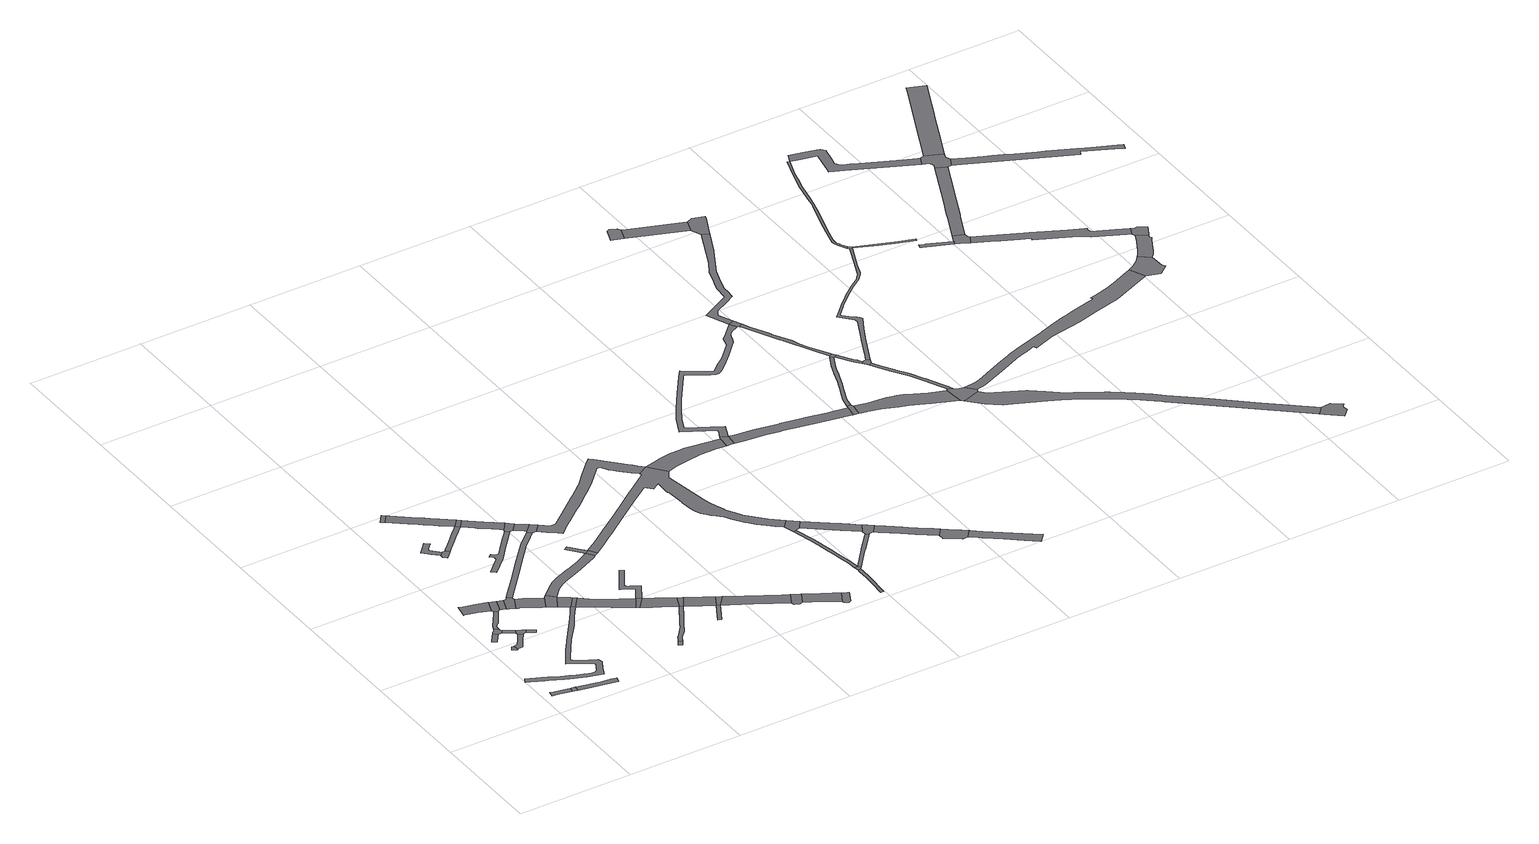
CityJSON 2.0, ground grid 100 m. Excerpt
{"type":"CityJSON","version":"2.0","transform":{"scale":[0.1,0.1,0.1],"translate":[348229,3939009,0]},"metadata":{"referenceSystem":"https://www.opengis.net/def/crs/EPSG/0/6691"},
"CityObjects":{
"road1":{"type":"Road","attributes":{"RoadStructureAttribute.sectionType":"1"},"geometry":[{"type":"MultiSurface","lod":"1","boundaries":[[[0,1,2,3,4,5,6]]]}]},
"road2":{"type":"Road","geometry":[{"type":"MultiSurface","lod":"1","boundaries":[[[7,8,0,6]]]}]},
"road3":{"type":"Road","geometry":[{"type":"MultiSurface","lod":"1","boundaries":[[[9,10,11,12,13,14]]]}]},
"road4":{"type":"Road","attributes":{"RoadStructureAttribute.sectionType":"1"},"geometry":[{"type":"MultiSurface","lod":"1","boundaries":[[[15,16,17,18,19,20]]]}]},
"road5":{"type":"Road","attributes":{"RoadStructureAttribute.sectionType":"1"},"geometry":[{"type":"MultiSurface","lod":"1","boundaries":[[[21,22,23,24,25,8,7,26,27,28]]]}]},
"road6":{"type":"Road","geometry":[{"type":"MultiSurface","lod":"1","boundaries":[[[29,30,18,17,31,32,33,34,35]]]}]},
"road7":{"type":"Road","attributes":{"RoadStructureAttribute.sectionType":"1"},"geometry":[{"type":"MultiSurface","lod":"1","boundaries":[[[36,37,38,39,40,41,42,43,10,9]]]}]},
"road8":{"type":"Road","attributes":{"RoadStructureAttribute.sectionType":"1"},"geometry":[{"type":"MultiSurface","lod":"1","boundaries":[[[44,45,32,31,46,47,48,49]]]}]},
"road9":{"type":"Road","attributes":{"RoadStructureAttribute.sectionType":"1"},"geometry":[{"type":"MultiSurface","lod":"1","boundaries":[[[34,50,51,52,53,54,55,56,57,58,35]]]}]},
"road10":{"type":"Road","geometry":[{"type":"MultiSurface","lod":"1","boundaries":[[[48,40,39,59,60,61,62,49]]]}]},
"road11":{"type":"Road","attributes":{"function":"3","RoadStructureAttribute.sectionType":"1"},"geometry":[{"type":"MultiSurface","lod":"1","boundaries":[[[63,64,65,66,67,68,69,70,71,72]]]}]},
"road12":{"type":"Road","attributes":{"RoadStructureAttribute.sectionType":"1"},"geometry":[{"type":"MultiSurface","lod":"1","boundaries":[[[73,74,75,76,61,60]]]}]},
"road13":{"type":"Road","geometry":[{"type":"MultiSurface","lod":"1","boundaries":[[[72,71,77,55,54,78,79,80]]]}]},
"road14":{"type":"Road","attributes":{"function":"3","RoadStructureAttribute.sectionType":"1"},"geometry":[{"type":"MultiSurface","lod":"1","boundaries":[[[79,81,82,80]]]}]},
"road15":{"type":"Road","attributes":{"RoadStructureAttribute.sectionType":"1"},"geometry":[{"type":"MultiSurface","lod":"1","boundaries":[[[83,84,85,86,87,88,89,90,91,92,93,94,95,96,97,98,99,100,101,102,103,104,105,106,107,108,109,110,111,112,113,114,115,116,117,118,119,120,121,122,123,124,125,126,127,128,129,130,131,132,133,134,135,136,137,138,139,140,141,142,143,144,145,146,147,148,149,150,138,151]]]}]},
"road16":{"type":"Road","geometry":[{"type":"MultiSurface","lod":"1","boundaries":[[[152,153,154,82,81,155,156,157]]]}]},
"road17":{"type":"Road","attributes":{"function":"3","RoadStructureAttribute.sectionType":"1"},"geometry":[{"type":"MultiSurface","lod":"1","boundaries":[[[156,158,159,160,161,162,163,164,157]]]}]},
"road18":{"type":"Road","attributes":{"RoadStructureAttribute.sectionType":"1"},"geometry":[{"type":"MultiSurface","lod":"1","boundaries":[[[165,166,167,168,169,170,171,172,173,174,175,176,177]]]}]},
"road19":{"type":"Road","geometry":[{"type":"MultiSurface","lod":"1","boundaries":[[[178,179,180,181,165,177,182]]]}]},
"road20":{"type":"Road","geometry":[{"type":"MultiSurface","lod":"1","boundaries":[[[183,184,185,162,161,186,187]]]}]},
"road21":{"type":"Road","geometry":[{"type":"MultiSurface","lod":"1","boundaries":[[[188,189,190,191]]]}]},
"road22":{"type":"Road","attributes":{"function":"3","RoadStructureAttribute.sectionType":"1"},"geometry":[{"type":"MultiSurface","lod":"1","boundaries":[[[187,192,193,194,195,151,196,197,183]]]}]},
"road23":{"type":"Road","geometry":[{"type":"MultiSurface","lod":"1","boundaries":[[[150,196,151,138]]]}]},
"road24":{"type":"Road","attributes":{"RoadStructureAttribute.sectionType":"1"},"geometry":[{"type":"MultiSurface","lod":"1","boundaries":[[[180,198,199,200,201,202,203,204,205,206,207,208,209,210,211,212,213,214,181]]]}]},
"road25":{"type":"Road","attributes":{"RoadStructureAttribute.sectionType":"1"},"geometry":[{"type":"MultiSurface","lod":"1","boundaries":[[[215,216,217,218,219,189,188,220,221,222,223,224,207,225]]]}]},
"road26":{"type":"Road","geometry":[{"type":"MultiSurface","lod":"1","boundaries":[[[226,227,228,229,230]]]}]},
"road27":{"type":"Road","attributes":{"RoadStructureAttribute.sectionType":"1"},"geometry":[{"type":"MultiSurface","lod":"1","boundaries":[[[231,232,233,234,235,236,237,238,153,152,239,240,241,242,243,244,245,246]]]}]},
"road28":{"type":"Road","geometry":[{"type":"MultiSurface","lod":"1","boundaries":[[[247,248,249,250,251,252,253,254,255,256,257,258,259,260,261,262,263,264,265,266,267,268,269,270,271]]]}]},
"road29":{"type":"Road","geometry":[{"type":"MultiSurface","lod":"1","boundaries":[[[207,206,272,273,225]]]}]},
"road30":{"type":"Road","attributes":{"RoadStructureAttribute.sectionType":"1"},"geometry":[{"type":"MultiSurface","lod":"1","boundaries":[[[274,275,276,277,278,279,280,281,282,283,284,285,286,287,288,289,290,184,183,291,292,293,294,295,296,297,298,299,300,301]]]}]},
"road31":{"type":"Road","attributes":{"RoadStructureAttribute.sectionType":"1"},"geometry":[{"type":"MultiSurface","lod":"1","boundaries":[[[302,303,304,305,306,307,228,227,308,309,310,311,312,313,314,315,316,317]]]}]},
"road32":{"type":"Road","geometry":[{"type":"MultiSurface","lod":"1","boundaries":[[[145,144,318,319]]]}]},
"road33":{"type":"Road","attributes":{"RoadStructureAttribute.sectionType":"1"},"geometry":[{"type":"MultiSurface","lod":"1","boundaries":[[[320,321,322,323,324,325,272,206,326,327,328,329,330,331,332,333,334,335,336]]]}]},
"road34":{"type":"Road","attributes":{"function":"3","RoadStructureAttribute.sectionType":"1"},"geometry":[{"type":"MultiSurface","lod":"1","boundaries":[[[318,337,338,302,339,340,341,319]]]}]},
"road35":{"type":"Road","attributes":{"RoadStructureAttribute.sectionType":"1"},"geometry":[{"type":"MultiSurface","lod":"1","boundaries":[[[342,343,344,345,346,347,348,349,350,351,352,145,319]]]}]},
"road36":{"type":"Road","geometry":[{"type":"MultiSurface","lod":"1","boundaries":[[[353,354,355,356,336,335,247,271]]]}]},
"road37":{"type":"Road","attributes":{"RoadStructureAttribute.sectionType":"1"},"geometry":[{"type":"MultiSurface","lod":"1","boundaries":[[[355,354,357,358,359,360]]]}]},
"road38":{"type":"Road","geometry":[{"type":"MultiSurface","lod":"1","boundaries":[[[361,362,339,302,317]]]}]},
"road39":{"type":"Road","geometry":[{"type":"MultiSurface","lod":"1","boundaries":[[[359,363,246,245,364,365,360]]]}]},
"road40":{"type":"Road","attributes":{"RoadStructureAttribute.sectionType":"1"},"geometry":[{"type":"MultiSurface","lod":"1","boundaries":[[[366,367,368,369,370,301]]]}]},
"road41":{"type":"Road","geometry":[{"type":"MultiSurface","lod":"1","boundaries":[[[301,300,371,372,366]]]}]},
"road42":{"type":"Road","attributes":{"function":"3","RoadStructureAttribute.sectionType":"1"},"geometry":[{"type":"MultiSurface","lod":"1","boundaries":[[[373,374,375,376,361,317]]]}]},
"road43":{"type":"Road","geometry":[{"type":"MultiSurface","lod":"1","boundaries":[[[377,378,375,374]]]}]},
"road44":{"type":"Road","attributes":{"function":"3","RoadStructureAttribute.sectionType":"1"},"geometry":[{"type":"MultiSurface","lod":"1","boundaries":[[[379,380,377,381,382,383,384,385,386,387,388,389,390,391,392,378,377,374]]]}]},
"road45":{"type":"Road","geometry":[{"type":"MultiSurface","lod":"1","boundaries":[[[393,388,387,394,395,396,397]]]}]},
"road46":{"type":"Road","attributes":{"RoadStructureAttribute.sectionType":"1"},"geometry":[{"type":"MultiSurface","lod":"1","boundaries":[[[398,399,400,401,402,403,404,405,406,407,408,409,410,411,365,364,412,413,414,415,416,417,418,419,420,421,422,423,424,425,426,427,428,429,430,431,432,433,434,435,436,437,438,439,440,441,442,443,444]]]}]},
"road47":{"type":"Road","attributes":{"function":"3","RoadStructureAttribute.sectionType":"1"},"geometry":[{"type":"MultiSurface","lod":"1","boundaries":[[[445,446,447,448,449,450,451,393,397]]]}]},
"road48":{"type":"Road","attributes":{"RoadStructureAttribute.sectionType":"1"},"geometry":[{"type":"MultiSurface","lod":"1","boundaries":[[[452,453,454,455,456,457,458,459,460,461,462,463,464,465,466,467,468,444,443,469,470,471,472,473,474,475,476,477,478,366,372,479,480,481,482,483,484,485,486,487,488,489,490,491,492,493,494,495,496,497,498,499,500,501,502,503,504,505,506,507,508,509,510,511,512,513,514,515,516]]]}]},
"road49":{"type":"Road","geometry":[{"type":"MultiSurface","lod":"1","boundaries":[[[517,518,519,520,521,447,446,522,523]]]}]},
"road50":{"type":"Road","attributes":{"RoadStructureAttribute.sectionType":"1"},"geometry":[{"type":"MultiSurface","lod":"1","boundaries":[[[524,525,526,527,528,529,530,531,532,533,534]]]}]},
"road51":{"type":"Road","geometry":[{"type":"MultiSurface","lod":"1","boundaries":[[[533,535,536,537,534]]]}]},
"road52":{"type":"Road","attributes":{"RoadStructureAttribute.sectionType":"1"},"geometry":[{"type":"MultiSurface","lod":"1","boundaries":[[[538,539,540,541,542,543,544,545,537,536,546,547,548,549,550,551,552,553,554]]]}]},
"road53":{"type":"Road","geometry":[{"type":"MultiSurface","lod":"1","boundaries":[[[555,554,553,556,557,452,516]]]}]},
"road54":{"type":"Road","attributes":{"RoadStructureAttribute.sectionType":"1"},"geometry":[{"type":"MultiSurface","lod":"1","boundaries":[[[558,559,560,536,535,561,562,563,564,565,566,567,568,569]]]}]},
"road55":{"type":"Road","attributes":{"RoadStructureAttribute.sectionType":"1"},"geometry":[{"type":"MultiSurface","lod":"1","boundaries":[[[570,571,572,573,574,575,576,557,556,577,578,579,580,581]]]}]},
"road56":{"type":"Road","geometry":[{"type":"MultiSurface","lod":"1","boundaries":[[[582,583,584,585,586,587,588,589,590,591,444,468,592,593,594,595,596,597,598]]]}]},
"road57":{"type":"Road","geometry":[{"type":"MultiSurface","lod":"1","boundaries":[[[599,600,570,581,569,568,601,602,603]]]}]},
"road58":{"type":"Road","attributes":{"RoadStructureAttribute.sectionType":"1"},"geometry":[{"type":"MultiSurface","lod":"1","boundaries":[[[602,604,605,606,607,608,609,610,611,612,613,614,615,616,617,618,603]]]}]},
"road59":{"type":"Road","geometry":[{"type":"MultiSurface","lod":"1","boundaries":[[[619,620,621,622,582,598]]]}]},
"road60":{"type":"Road","geometry":[{"type":"MultiSurface","lod":"1","boundaries":[[[623,624,625,626,627,628,610,609,629,630,631,632,633]]]}]},
"road61":{"type":"Road","attributes":{"RoadStructureAttribute.sectionType":"1"},"geometry":[{"type":"MultiSurface","lod":"1","boundaries":[[[634,635,636,637,638,639,640,641,642,643,644,623,633]]]}]},
"road62":{"type":"Road","attributes":{"RoadStructureAttribute.sectionType":"1"},"geometry":[{"type":"MultiSurface","lod":"1","boundaries":[[[645,646,647,648,649,650,651,652,653,654,655,656,657,621,620,658,659,660,661,662,663,664,665,666,667,668,669]]]}]},
"road63":{"type":"Road","attributes":{"RoadStructureAttribute.sectionType":"1"},"geometry":[{"type":"MultiSurface","lod":"1","boundaries":[[[670,671,672,673,674,675,676,677,678,679,680,681,682,683,684,685,686,687,688,689,690,691,692,693,694,695,696,697,698,699,700,701,702,703,704,705,706,707,708,709,710,711,712,622,621]]]}]},
"road64":{"type":"Road","geometry":[{"type":"MultiSurface","lod":"1","boundaries":[[[713,714,715,716,645,669]]]}]},
"road65":{"type":"Road","attributes":{"RoadStructureAttribute.sectionType":"1"},"geometry":[{"type":"MultiSurface","lod":"1","boundaries":[[[717,718,719,720,721,722,723,724,725,726,727,716,715,728,729,730,731,732,733,734,735,736]]]}]},
"road66":{"type":"Road","geometry":[{"type":"MultiSurface","lod":"1","boundaries":[[[694,693,737,738,739,740]]]}]},
"road67":{"type":"Road","attributes":{"RoadStructureAttribute.sectionType":"1"},"geometry":[{"type":"MultiSurface","lod":"1","boundaries":[[[741,742,743,744,745,746,747,748,749,750,751,752,714,713,753,754,755,756,757,758,759,760,761,762]]]}]},
"road68":{"type":"Road","attributes":{"RoadStructureAttribute.sectionType":"1"},"geometry":[{"type":"MultiSurface","lod":"1","boundaries":[[[763,764,765,766,767,768,769,770,771,772,739,738,773,774,775,776,777,778,779,780]]]}]},
"road69":{"type":"Road","geometry":[{"type":"MultiSurface","lod":"1","boundaries":[[[781,782,783,780,779,717,736]]]}]},
"road70":{"type":"Road","attributes":{"RoadStructureAttribute.sectionType":"1"},"geometry":[{"type":"MultiSurface","lod":"1","boundaries":[[[784,785,786,782,781,787,788,789,790,791]]]}]},
"road71":{"type":"Road","geometry":[{"type":"MultiSurface","lod":"1","boundaries":[[[792,791,790,793,794,795,796]]]}]},
"road72":{"type":"Road","geometry":[{"type":"MultiSurface","lod":"1","boundaries":[[[797,798,799,800,801,802,803,804]]]}]},
"road73":{"type":"Road","attributes":{"RoadStructureAttribute.sectionType":"1"},"geometry":[{"type":"MultiSurface","lod":"1","boundaries":[[[805,806,807,808,809,810,811,812,795,794,813,814,815,816,817,818,819,820,821,822]]]}]},
"road74":{"type":"Road","attributes":{"RoadStructureAttribute.sectionType":"1"},"geometry":[{"type":"MultiSurface","lod":"1","boundaries":[[[823,824,825,826,827,828,829,830,831,832,833,834,835,694,740,836,837,838,839,840,841,842,843,844,845,846,847,848,849,850,851,852,853,854,855,856,857]]]}]},
"road75":{"type":"Road","geometry":[{"type":"MultiSurface","lod":"1","boundaries":[[[858,859,860,861,862,863,822,821,864,865,741,762]]]}]},
"road76":{"type":"Road","attributes":{"RoadStructureAttribute.sectionType":"1"},"geometry":[{"type":"MultiSurface","lod":"1","boundaries":[[[803,866,867,868,869,804]]]}]},
"road77":{"type":"Road","attributes":{"RoadStructureAttribute.sectionType":"1"},"geometry":[{"type":"MultiSurface","lod":"1","boundaries":[[[870,871,872,873,874,875,876,877,878,879,880,881,882,883,884,885,886,887,888,889,890,891,892,893,894,895,896,897,898,899,900,901,902,903,904,905,906,907,908,909,910,911,912,913,914,915,916,917,918,919,920,921,922,792,796]]]}]},
"road78":{"type":"Road","geometry":[{"type":"MultiSurface","lod":"1","boundaries":[[[923,867,866,823,857,924,925,926,927]]]}]},
"road79":{"type":"Road","attributes":{"RoadStructureAttribute.sectionType":"1"},"geometry":[{"type":"MultiSurface","lod":"1","boundaries":[[[928,929,930,931,932,933,934,935,936,937,938,939,940,941,942,943,944,945,946,947,948,949,950,951,859,858,952,953,954,955,956,957,958,959,960,961,962,963,964,965,966,967,968,969,970,971]]]}]},
"road80":{"type":"Road","geometry":[{"type":"MultiSurface","lod":"1","boundaries":[[[972,973,974,902,901,975]]]}]},
"road81":{"type":"Road","attributes":{"RoadStructureAttribute.sectionType":"1"},"geometry":[{"type":"MultiSurface","lod":"1","boundaries":[[[976,977,978,979,980,981,982,983,984,985,986,987,988,989,990,991,992,993,994,995,996,997,998,999,1000,1001,1002,861,860,1003,1004,1005,1006,1007,1008,1009,1010,1011,1012,1013,1014,1015,1016,1017,1018,1019,1020,1021,1022,1023,1024]]]}]},
"road82":{"type":"Road","attributes":{"RoadStructureAttribute.sectionType":"1"},"geometry":[{"type":"MultiSurface","lod":"1","boundaries":[[[1025,1026,1027,1028,1029,1030,1031,1032,972,975]]]}]},
"road83":{"type":"Road","attributes":{"RoadStructureAttribute.sectionType":"1"},"geometry":[{"type":"MultiSurface","lod":"1","boundaries":[[[1033,1034,1035,1036,1037,1038,1039,1040,1041,1042,1043,1044,1045,1046,1047,974,973,1048,1049,1050,1051,1052,1053,1054,1055,1056,1057,1058,1059,1060,1061]]]}]},
"road84":{"type":"Road","attributes":{"RoadStructureAttribute.sectionType":"1"},"geometry":[{"type":"MultiSurface","lod":"1","boundaries":[[[1062,1063,1064,1065,1066,1067,1068,1069,1070]]]}]},
"road85":{"type":"Road","geometry":[{"type":"MultiSurface","lod":"1","boundaries":[[[1071,1072,1073,1074,1062,1070,1075,1076]]]}]},
"road86":{"type":"Road","geometry":[{"type":"MultiSurface","lod":"1","boundaries":[[[1077,1078,1079,1080,1081,1082,928,971]]]}]},
"road87":{"type":"Road","attributes":{"RoadStructureAttribute.sectionType":"1"},"geometry":[{"type":"MultiSurface","lod":"1","boundaries":[[[1083,1084,1085,1086,1087,1088,1089,1090,1091,1092,1093,1094,1095,1096,1097,1098,1099,1100,1101,1102,1103,1104,1105,1106,1107,1108,1061]]]}]},
"road88":{"type":"Road","attributes":{"RoadStructureAttribute.sectionType":"1"},"geometry":[{"type":"MultiSurface","lod":"1","boundaries":[[[1109,1110,1111,1112,1113,1114,1115,1116,1117,1118,1074,1073]]]}]},
"road89":{"type":"Road","attributes":{"RoadStructureAttribute.sectionType":"1"},"geometry":[{"type":"MultiSurface","lod":"1","boundaries":[[[1119,1120,1121,1122,1123,1124,1125,1126,1127,1128,1129,1130,1131,1132,1133,1134,1135,1136,1137,1138,1071,1076]]]}]},
"road90":{"type":"Road","geometry":[{"type":"MultiSurface","lod":"1","boundaries":[[[1139,1140,1141,1142,1143,1144,1145,1146,1147,1148,1149,1024,1023,1150,1151]]]}]},
"road91":{"type":"Road","geometry":[{"type":"MultiSurface","lod":"1","boundaries":[[[1152,1091,1090,1153,1154,1114,1113,1155,1156,1157,1158]]]}]},
"road92":{"type":"Road","attributes":{"RoadStructureAttribute.sectionType":"1"},"geometry":[{"type":"MultiSurface","lod":"1","boundaries":[[[1159,1160,1161,1162,1163,1164,1142,1141,1165,1166,1167,1168,1169,1170,1171,1172,1173,1174,1175,1176,1177]]]}]},
"road93":{"type":"Road","geometry":[{"type":"MultiSurface","lod":"1","boundaries":[[[1176,1178,1179,1180,1181,1182,1129,1128,1177]]]}]},
"road94":{"type":"Road","attributes":{"RoadStructureAttribute.sectionType":"1"},"geometry":[{"type":"MultiSurface","lod":"1","boundaries":[[[1183,1184,1185,1186,1187,1188,1189,1190,1191,1192,1193,1194,1195,1196,1197,1152,1158]]]}]},
"road95":{"type":"Road","attributes":{"RoadStructureAttribute.sectionType":"1"},"geometry":[{"type":"MultiSurface","lod":"1","boundaries":[[[1198,1199,1200,1201,1202,1203,1204,1205,1206,1207,1208,1209,1210,1211,1212,1213,1214,1215,1216,1217,1218,1219,1220,1221,1156,1155]]]}]}
},
"vertices":[
[248,244,0],[134,267,0],[102,274,0],[85,277,0],[77,233,0],[136,220,0],[239,198,0],
[280,188,0],[290,236,0],
[198,914,0],[191,964,0],[174,962,0],[154,931,0],[160,927,0],[191,904,0],
[117,1079,0],[155,1132,0],[177,1163,0],[143,1188,0],[131,1170,0],[83,1103,0],
[625,171,0],[583,180,0],[495,193,0],[494,194,0],[298,234,0],[397,166,0],[428,160,0],[615,123,0],
[173,1215,0],[160,1210,0],[213,1164,0],[233,1196,0],[221,1203,0],[221,1223,0],[186,1241,0],
[248,920,0],[289,984,0],[293,990,0],[342,1062,0],[308,1085,0],[305,1082,0],[261,1016,0],[229,969,0],
[295,1159,0],[237,1194,0],[227,1156,0],[268,1131,0],[303,1110,0],[322,1142,0],
[227,1257,0],[252,1293,0],[258,1289,0],[268,1304,0],[348,1425,0],[317,1445,0],[300,1419,0],[251,1348,0],[208,1286,0],
[345,1066,0],[370,1071,0],[389,1101,0],[366,1115,0],
[344,1578,0],[343,1578,0],[254,1606,0],[137,1634,0],[118,1638,0],[97,1527,0],[106,1525,0],[213,1500,0],[310,1466,0],[349,1576,0],
[441,1030,0],[447,1040,0],[458,1059,0],[395,1097,0],
[312,1461,0],[357,1438,0],[372,1443,0],[411,1554,0],
[417,1425,0],[462,1536,0],
[841,1172,0],[826,1149,0],[801,1113,0],[799,1110,0],[726,1006,0],[723,1002,0],[697,968,0],[575,806,0],[568,795,0],[500,699,0],[471,656,0],[399,544,0],[587,435,0],[590,415,0],[591,410,0],[572,376,0],[556,344,0],[530,328,0],[503,330,0],[482,338,0],[445,351,0],[390,371,0],[360,384,0],[334,395,0],[275,421,0],[189,464,0],[174,471,0],[144,485,0],[23,541,0],[2,496,0],[37,481,0],[91,457,0],[139,435,0],[167,422,0],[274,372,0],[315,354,0],[443,305,0],[573,269,0],[610,343,0],[650,419,0],[650,423,0],[644,453,0],[643,459,0],[582,492,0],[476,550,0],[464,578,0],[564,733,0],[596,777,0],[612,799,0],[735,953,0],[740,961,0],[780,1021,0],[798,1046,0],[800,1049,0],[841,1106,0],[884,1165,0],[1001,1085,0],[1113,1007,0],[1146,985,0],[1150,982,0],[1175,967,0],[1269,907,0],[1334,1010,0],[1121,1136,0],[1108,1144,0],[1099,1150,0],[1063,1174,0],[959,1258,0],[851,1185,0],
[539,1528,0],[505,1558,0],[489,1539,0],[439,1416,0],[486,1392,0],[543,1505,0],
[506,1382,0],[512,1379,0],[663,1297,0],[687,1284,0],[747,1395,0],[640,1458,0],[607,1475,0],
[419,2348,0],[405,2362,0],[365,2401,0],[352,2414,0],[352,2434,0],[382,2466,0],[404,2489,0],[368,2524,0],[318,2470,0],[276,2426,0],[300,2401,0],[335,2368,0],[388,2316,0],
[417,2258,0],[425,2266,0],[478,2320,0],[449,2348,0],[388,2286,0],
[836,1357,0],[773,1421,0],[757,1405,0],[726,1263,0],[763,1239,0],
[268,2926,0],[325,2998,0],[298,3020,0],[241,2947,0],
[800,1217,0],[802,1215,0],[807,1212,0],[836,1194,0],[929,1282,0],[917,1292,0],
[511,2353,0],[545,2388,0],[554,2397,0],[581,2424,0],[619,2461,0],[645,2486,0],[662,2502,0],[688,2528,0],[724,2563,0],[693,2589,0],[660,2557,0],[633,2530,0],[582,2480,0],[577,2476,0],[540,2440,0],[517,2416,0],[459,2358,0],
[590,2786,0],[561,2811,0],[558,2814,0],[521,2842,0],[345,2982,0],[413,2815,0],[474,2765,0],[505,2739,0],[534,2716,0],[599,2664,0],[749,2659,0],
[1300,283,0],[1322,322,0],[1292,340,0],[1269,301,0],[1267,298,0],
[1009,2130,0],[984,2107,0],[887,1996,0],[810,1908,0],[808,1905,0],[667,1743,0],[631,1703,0],[555,1616,0],[657,1664,0],[807,1836,0],[809,1839,0],[831,1863,0],[1016,2076,0],[1066,2122,0],[1147,2196,0],[1115,2228,0],
[979,2327,0],[949,2294,0],[906,2245,0],[827,2155,0],[813,2139,0],[811,2136,0],[775,2092,0],[750,2094,0],[720,2122,0],[692,2095,0],[720,2068,0],[720,2062,0],[719,2040,0],[690,2012,0],[590,1919,0],[626,1884,0],[760,2011,0],[810,2071,0],[810,2072,0],[812,2074,0],[836,2101,0],[892,2166,0],[923,2201,0],[989,2279,0],[1009,2302,0],
[780,2634,0],[766,2645,0],
[1332,1736,0],[1309,1723,0],[1285,1709,0],[1254,1693,0],[1241,1686,0],[1227,1679,0],[1109,1631,0],[1105,1629,0],[1075,1618,0],[979,1579,0],[961,1571,0],[926,1551,0],[912,1542,0],[867,1510,0],[813,1460,0],[805,1452,0],[803,1450,0],[909,1437,0],[965,1475,0],[1000,1495,0],[1031,1507,0],[1127,1548,0],[1191,1575,0],[1258,1605,0],[1310,1628,0],[1362,1656,0],[1389,1674,0],[1343,1743,0],
[1558,744,0],[1436,541,0],[1407,493,0],[1345,414,0],[1321,388,0],[1314,376,0],[1344,363,0],[1350,373,0],[1371,396,0],[1378,402,0],[1407,433,0],[1460,521,0],[1462,525,0],[1517,614,0],[1519,616,0],[1586,726,0],
[1295,890,0],[1374,988,0],
[974,2479,0],[950,2498,0],[912,2529,0],[910,2530,0],[819,2603,0],[816,2605,0],[774,2521,0],[815,2489,0],[817,2487,0],[828,2478,0],[872,2444,0],[916,2408,0],[922,2403,0],[924,2402,0],[964,2370,0],[985,2353,0],[1042,2424,0],
[1374,841,0],[1498,776,0],[1607,851,0],[1575,870,0],[1464,936,0],
[1463,1138,0],[1391,1178,0],[1365,1193,0],[1359,1214,0],[1466,1381,0],[1433,1403,0],[1429,1397,0],[1294,1185,0],[1309,1177,0],[1402,1127,0],[1402,1118,0],
[1013,2307,0],[1041,2309,0],[1098,2379,0],[1065,2406,0],
[1061,2293,0],[1113,2252,0],[1126,2242,0],[1189,2307,0],
[1649,827,0],[1647,828,0],
[1124,2236,0],[1184,2196,0],[1240,2266,0],
[1378,1764,0],[1341,1808,0],[1267,1895,0],[1236,1869,0],[1315,1776,0],
[1423,1696,0],[1424,1697,0],
[1712,653,0],[1804,601,0],[1863,703,0],[1781,750,0],
[1835,588,0],[1907,678,0],
[1709,427,0],[1738,416,0],[1893,555,0],[2056,465,0],[2101,440,0],[2110,435,0],[2136,420,0],[2188,390,0],[2310,320,0],[2366,421,0],[2311,452,0],[2065,587,0],[2059,590,0],[1928,666,0],
[2440,380,0],[2319,292,0],[2358,269,0],[2359,271,0],[2385,280,0],
[2323,2540,0],[2294,2571,0],[2287,2578,0],[2085,2795,0],[2056,2826,0],[2027,2796,0],[1891,2656,0],[1817,2574,0],[1798,2558,0],[1686,2465,0],[1652,2436,0],[1481,2297,0],[1365,2206,0],[1315,2205,0],[1249,2144,0],[1289,2113,0],[1316,2090,0],[1319,2088,0],[1347,2065,0],[1365,2082,0],[1399,2115,0],[1403,2119,0],[1405,2121,0],[1412,2128,0],[1467,2171,0],[1473,2176,0],[1539,2229,0],[1609,2284,0],[1641,2309,0],[1720,2373,0],[1744,2395,0],[1800,2441,0],[1814,2453,0],[1879,2509,0],[1890,2521,0],[2038,2677,0],[2069,2672,0],[2102,2623,0],[2110,2613,0],[2119,2602,0],[2164,2549,0],[2186,2530,0],[2236,2483,0],[2255,2466,0],[2283,2444,0],[2284,2444,0],[2368,2492,0],
[2447,244,0],[2649,126,0],[2707,231,0],[2702,234,0],[2651,262,0],[2495,350,0],[2494,351,0],
[2881,1298,0],[2846,1327,0],[2776,1388,0],[2725,1442,0],[2688,1482,0],[2655,1526,0],[2642,1542,0],[2606,1599,0],[2589,1633,0],[2570,1669,0],[2560,1694,0],[2535,1759,0],[2515,1822,0],[2501,1885,0],[2475,2058,0],[2441,2275,0],[2486,2347,0],[2283,2416,0],[2209,2362,0],[2108,2288,0],[2074,2263,0],[1932,2160,0],[1837,2090,0],[1777,2046,0],[1622,1935,0],[1586,1909,0],[1485,1837,0],[1522,1762,0],[1572,1802,0],[1633,1844,0],[1647,1854,0],[1665,1867,0],[1831,1989,0],[2024,2132,0],[2028,2135,0],[2125,2203,0],[2210,2263,0],[2258,2207,0],[2328,2253,0],[2321,2131,0],[2321,2106,0],[2328,2109,0],[2341,1938,0],[2341,1927,0],[2342,1916,0],[2351,1831,0],[2363,1780,0],[2384,1728,0],[2414,1689,0],[2437,1664,0],[2448,1653,0],[2486,1613,0],[2508,1590,0],[2510,1587,0],[2519,1575,0],[2536,1543,0],[2564,1498,0],[2586,1467,0],[2605,1442,0],[2612,1433,0],[2652,1387,0],[2666,1372,0],[2720,1317,0],[2771,1271,0],[2823,1228,0],
[2687,86,0],[2707,95,0],[2762,200,0],[2751,206,0],[2708,230,0],[2655,108,0],[2653,105,0],
[2984,404,0],[2983,299,0],[2982,293,0],[2976,212,0],[2965,72,0],[2994,70,0],[3010,295,0],[3010,299,0],[3012,405,0],[3010,425,0],[2983,423,0],
[3028,448,0],[3007,465,0],[2980,463,0],
[2888,986,0],[2894,963,0],[2910,890,0],[2912,882,0],[2932,764,0],[2936,742,0],[2960,615,0],[2973,544,0],[3001,547,0],[2973,697,0],[2963,747,0],[2958,776,0],[2940,879,0],[2939,888,0],[2920,969,0],[2878,1138,0],[2851,1131,0],
[2834,1200,0],[2916,1155,0],[2965,1229,0],
[3279,795,0],[3160,655,0],[3151,643,0],[3093,529,0],[3173,624,0],[3175,626,0],[3179,630,0],[3300,770,0],[3308,779,0],[3316,788,0],[3320,793,0],[3296,814,0],
[3341,934,0],[3266,992,0],[3229,1022,0],[3217,1031,0],[3199,1046,0],[3174,1065,0],[3146,1087,0],[3118,994,0],[3156,963,0],[3164,957,0],[3170,952,0],[3297,854,0],
[3059,2511,0],[3058,2511,0],[2832,2542,0],[2746,2550,0],[2741,2550,0],[2704,2549,0],[2627,2546,0],[2566,2539,0],[2524,2531,0],[2456,2514,0],[2578,2372,0],[2682,2393,0],[2814,2409,0],[2893,2411,0],[2968,2411,0],[2971,2411,0],[3050,2404,0],
[3398,889,0],[3376,906,0],[3325,799,0],[3361,802,0],[3417,874,0],
[3367,797,0],[3396,774,0],[3533,668,0],[3534,667,0],[3621,601,0],[3765,490,0],[3818,560,0],[3805,570,0],[3777,592,0],[3680,668,0],[3620,715,0],[3588,741,0],[3535,782,0],[3484,823,0],[3477,829,0],
[3099,2400,0],[3116,2398,0],[3129,2504,0],[3069,2533,0],
[3991,425,0],[3986,429,0],[3963,447,0],[3946,462,0],[3938,468,0],[3864,525,0],[3769,445,0],[3767,443,0],[3889,351,0],[3894,351,0],[3938,357,0],
[3942,353,0],[4008,299,0],[4026,285,0],[4037,274,0],[4157,180,0],[4282,81,0],[4384,1,0],[4445,70,0],[4439,76,0],[4075,360,0],[3999,419,0],
[4115,2342,0],[4107,2343,0],[3974,2366,0],[3942,2371,0],[3846,2390,0],[3842,2391,0],[3751,2407,0],[3683,2420,0],[3556,2440,0],[3550,2441,0],[3367,2473,0],[3285,2483,0],[3196,2493,0],[3198,2388,0],[3246,2382,0],[3247,2382,0],[3377,2368,0],[3506,2349,0],[3507,2348,0],[3528,2345,0],[3604,2331,0],[3734,2308,0],[4005,2257,0],[4073,2245,0],[4096,2240,0],
[3185,2635,0],[3085,2689,0],[2999,2735,0],[2905,2783,0],[2905,2794,0],[2956,2900,0],[3019,3008,0],[3094,3122,0],[3269,3367,0],[3291,3398,0],[3467,3289,0],[3507,3272,0],[3534,3272,0],[3554,3282,0],[3579,3298,0],[3624,3338,0],[3727,3437,0],[3814,3529,0],[3854,3573,0],[3873,3612,0],[3883,3648,0],[3895,3672,0],[3926,3701,0],[3992,3736,0],[3961,3797,0],[3869,3704,0],[3815,3655,0],[3792,3567,0],[3685,3462,0],[3641,3421,0],[3585,3377,0],[3519,3321,0],[3511,3320,0],[3462,3350,0],[3295,3462,0],[3243,3391,0],[3116,3215,0],[2998,3045,0],[2921,2922,0],[2842,2758,0],[3023,2664,0],[3094,2627,0],[3105,2605,0],
[4140,2232,0],[4161,2342,0],[4152,2365,0],[4122,2372,0],
[4368,2999,0],[4336,2936,0],[4316,2896,0],[4282,2808,0],[4281,2805,0],[4239,2685,0],[4237,2682,0],[4226,2656,0],[4196,2585,0],[4170,2523,0],[4143,2460,0],[4168,2445,0],[4212,2548,0],[4219,2564,0],[4252,2641,0],[4268,2677,0],[4301,2769,0],[4326,2841,0],[4344,2887,0],[4396,2985,0],
[3995,3737,0],[4009,3734,0],[4044,3751,0],[4010,3821,0],
[4879,2135,0],[4828,2154,0],[4748,2184,0],[4642,2232,0],[4601,2251,0],[4574,2264,0],[4520,2285,0],[4488,2293,0],[4441,2300,0],[4368,2310,0],[4324,2314,0],[4283,2318,0],[4165,2227,0],[4204,2220,0],[4232,2213,0],[4238,2212,0],[4322,2190,0],[4453,2144,0],[4523,2117,0],[4682,2051,0],[4690,2048,0],[4896,1963,0],
[4401,3047,0],[4349,3133,0],[4301,3213,0],[4271,3283,0],[4255,3332,0],[4249,3352,0],[4163,3508,0],[4160,3513,0],[4150,3534,0],[4080,3675,0],[4031,3692,0],[4128,3504,0],[4177,3410,0],[4182,3400,0],[4191,3383,0],[4308,3152,0],[4376,3016,0],[4408,3034,0],
[4402,2985,0],[4427,3002,0],[4424,3007,0],
[4538,2838,0],[4524,2856,0],[4511,2872,0],[4409,2975,0],[4492,2850,0],[4504,2834,0],[4531,2796,0],[4553,2818,0],
[4580,2821,0],[4556,2764,0],[4565,2749,0],[4595,2768,0],[4613,2805,0],
[3938,5367,0],[3882,5387,0],[3853,5373,0],[3812,5260,0],[3856,5244,0],[3860,5243,0],[3911,5224,0],[3952,5337,0],
[4922,2176,0],[4895,2223,0],[4831,2362,0],[4821,2381,0],[4767,2485,0],[4701,2585,0],[4695,2596,0],[4637,2693,0],[4611,2678,0],[4667,2584,0],[4676,2569,0],[4741,2469,0],[4754,2445,0],[4779,2397,0],[4804,2349,0],[4869,2210,0],[4895,2162,0],[4938,2136,0],
[4443,4953,0],[4278,4590,0],[4219,4488,0],[4214,4479,0],[4205,4453,0],[4174,4357,0],[4161,4317,0],[4144,4262,0],[4143,4256,0],[4134,4140,0],[4127,4128,0],[3878,3995,0],[3956,3806,0],[4005,3830,0],[3955,3945,0],[3956,3950,0],[3960,3962,0],[3965,3973,0],[3972,3984,0],[3978,3992,0],[3981,3996,0],[3984,3998,0],[4105,4060,0],[4184,4107,0],[4188,4124,0],[4195,4178,0],[4194,4244,0],[4195,4247,0],[4199,4259,0],[4230,4357,0],[4233,4367,0],[4265,4465,0],[4398,4706,0],[4400,4709,0],[4502,4926,0],
[4917,1941,0],[5075,1993,0],[5086,2024,0],[5016,2099,0],[4999,2100,0],[4960,2108,0],[4893,2146,0],[4887,2137,0],
[4403,5045,0],[4444,5158,0],[4416,5168,0],[4001,5319,0],
[4636,2856,0],[4740,3080,0],[4804,3197,0],[4834,3251,0],[4869,3319,0],[4854,3337,0],[4840,3354,0],[4828,3365,0],[4791,3398,0],[4751,3437,0],[4749,3440,0],[4749,3444,0],[4750,3448,0],[4752,3452,0],[4762,3463,0],[4777,3480,0],[4830,3534,0],[4837,3542,0],[4940,3635,0],[4943,3638,0],[5039,3718,0],[5045,3722,0],[5072,3742,0],[5131,3785,0],[5132,3785,0],[5175,3834,0],[5183,3847,0],[5198,3878,0],[5200,3884,0],[5224,3949,0],[5280,4085,0],[5315,4162,0],[5294,4171,0],[5272,4116,0],[5240,4033,0],[5187,3911,0],[5183,3902,0],[5159,3844,0],[5132,3813,0],[5120,3799,0],[5028,3733,0],[4928,3649,0],[4915,3637,0],[4887,3611,0],[4830,3560,0],[4824,3555,0],[4748,3476,0],[4712,3442,0],[4809,3329,0],[4812,3298,0],[4722,3115,0],[4705,3079,0],[4604,2863,0],
[4453,5155,0],[4510,4944,0],[4592,5118,0],[4599,5142,0],[4497,5176,0],
[7181,394,0],[6949,593,0],[6825,698,0],[6517,962,0],[6265,1177,0],[6185,1246,0],[6083,1329,0],[6040,1361,0],[6017,1378,0],[5998,1392,0],[5927,1444,0],[5896,1467,0],[5823,1508,0],[5786,1531,0],[5779,1535,0],[5734,1561,0],[5688,1587,0],[5643,1612,0],[5595,1650,0],[5510,1717,0],[5406,1799,0],[5397,1806,0],[5344,1835,0],[5122,1939,0],[5030,1819,0],[5143,1736,0],[5179,1721,0],[5253,1689,0],[5460,1601,0],[5599,1533,0],[5623,1520,0],[5692,1482,0],[5775,1431,0],[5876,1368,0],[5904,1349,0],[5946,1318,0],[5989,1287,0],[6028,1258,0],[6108,1194,0],[6196,1118,0],[6213,1103,0],[6517,843,0],[6820,584,0],[7121,325,0],
[5327,4189,0],[5300,4200,0],[5284,4192,0],[5320,4172,0],
[6919,2763,0],[6755,2691,0],[6706,2670,0],[6693,2665,0],[6542,2623,0],[6498,2612,0],[6505,2593,0],[6347,2551,0],[6264,2528,0],[6191,2508,0],[6186,2506,0],[6150,2496,0],[6127,2488,0],[6034,2457,0],[5970,2436,0],[5934,2423,0],[5921,2419,0],[5888,2407,0],[5642,2326,0],[5553,2295,0],[5539,2290,0],[5405,2230,0],[5318,2190,0],[5214,2142,0],[5177,2127,0],[5137,2114,0],[5093,2105,0],[5096,2025,0],[5105,2026,0],[5154,2035,0],[5202,2050,0],[5386,2133,0],[5423,2150,0],[5563,2214,0],[5569,2216,0],[5668,2250,0],[5674,2252,0],[5770,2284,0],[5778,2260,0],[5962,2324,0],[6040,2338,0],[6170,2365,0],[6250,2382,0],[6335,2404,0],[6427,2430,0],[6666,2491,0],[6944,2609,0],[7013,2637,0],[6949,2776,0],
[5475,4109,0],[5510,4096,0],[5661,4038,0],[5792,3995,0],[5797,4013,0],[5668,4055,0],[5667,4055,0],[5481,4126,0],
[5533,5437,0],[5478,5275,0],[5455,5191,0],[5427,5090,0],[5389,4898,0],[5379,4848,0],[5372,4822,0],[5355,4763,0],[5287,4534,0],[5270,4478,0],[5239,4358,0],[5233,4322,0],[5236,4293,0],[5246,4271,0],[5249,4263,0],[5267,4267,0],[5266,4270,0],[5254,4297,0],[5252,4321,0],[5257,4354,0],[5288,4473,0],[5305,4530,0],[5372,4757,0],[5397,4844,0],[5412,4918,0],[5445,5085,0],[5474,5191,0],[5495,5269,0],[5551,5433,0],
[6028,3832,0],[6027,3832,0],[5825,3914,0],[5816,3919,0],[5775,3935,0],[5763,3897,0],[5776,3891,0],[6011,3795,0],[6012,3795,0],
[6161,3817,0],[6154,3825,0],[6146,3864,0],[6059,3902,0],[6091,3761,0],[6126,3744,0],
[7153,298,0],[7270,198,0],[7334,263,0],[7331,311,0],[7353,340,0],[7269,404,0],
[5600,5421,0],[5659,5407,0],[5776,5380,0],[5743,5214,0],[5741,5206,0],[5729,5150,0],[5841,5100,0],[6387,4855,0],[6420,4929,0],[6414,4932,0],[6405,4936,0],[6295,4983,0],[6032,5102,0],[5987,5123,0],[5925,5151,0],[5921,5153,0],[5900,5161,0],[5849,5184,0],[5827,5226,0],[5841,5294,0],[5865,5410,0],[5839,5447,0],[5815,5453,0],[5813,5453,0],[5725,5474,0],[5586,5507,0],
[6250,4088,0],[6260,4110,0],[6346,4297,0],[6415,4449,0],[6537,4717,0],[6444,4759,0],[6249,4327,0],[6185,4186,0],[6157,4126,0],[6123,4050,0],
[6260,3679,0],[6333,3645,0],[6473,3580,0],[6505,3565,0],[6551,3543,0],[6543,3525,0],[6872,3373,0],[6950,3316,0],[7199,3199,0],[7233,3183,0],[7266,3254,0],[7162,3302,0],[6987,3384,0],[6978,3412,0],[6986,3429,0],[6972,3436,0],[6852,3492,0],[6584,3619,0],[6548,3636,0],[6543,3638,0],
[7197,2700,0],[7197,2735,0],[7195,2829,0],[7102,2897,0],[7080,2870,0],[7066,2854,0],[7055,2843,0],[7036,2828,0],[7009,2808,0],[6994,2798,0],[6974,2788,0],[7135,2605,0],[7219,2672,0],
[6461,4945,0],[6444,4830,0],[6458,4791,0],[6572,4722,0],[6611,4798,0],[6591,4843,0],[6607,4879,0],
[7237,3132,0],[7209,3077,0],[7148,2966,0],[7139,2951,0],[7134,2942,0],[7122,2924,0],[7198,2832,0],[7226,2866,0],[7231,2873,0],[7232,2875,0],[7238,2884,0],[7250,2906,0],[7265,2934,0],[7319,3031,0],[7336,3061,0],[7337,3064,0],[7322,3071,0],[7338,3103,0],[7246,3150,0],
[7372,3169,0],[7383,3192,0],[7388,3199,0],[7318,3241,0],[7299,3239,0],
[6698,5081,0],[6806,5320,0],[6858,5434,0],[6887,5498,0],[6958,5655,0],[6999,5745,0],[6849,5800,0],[6833,5765,0],[6821,5739,0],[6776,5640,0],[6663,5390,0],[6650,5362,0],[6593,5235,0],[6496,5022,0],[6491,5012,0],
[6645,4689,0],[7155,4464,0],[7157,4463,0],[7194,4446,0],[7325,4388,0],[7491,4315,0],[7507,4349,0],[7750,4236,0],[7823,4201,0],[7838,4250,0],[7795,4269,0],[7609,4351,0],[7522,4391,0],[7511,4395,0],[7286,4496,0],[7230,4521,0],[7108,4575,0],[7065,4594,0],[7021,4614,0],[7006,4621,0],[6988,4629,0],[6907,4664,0],[6845,4692,0],[6723,4747,0]
]}
